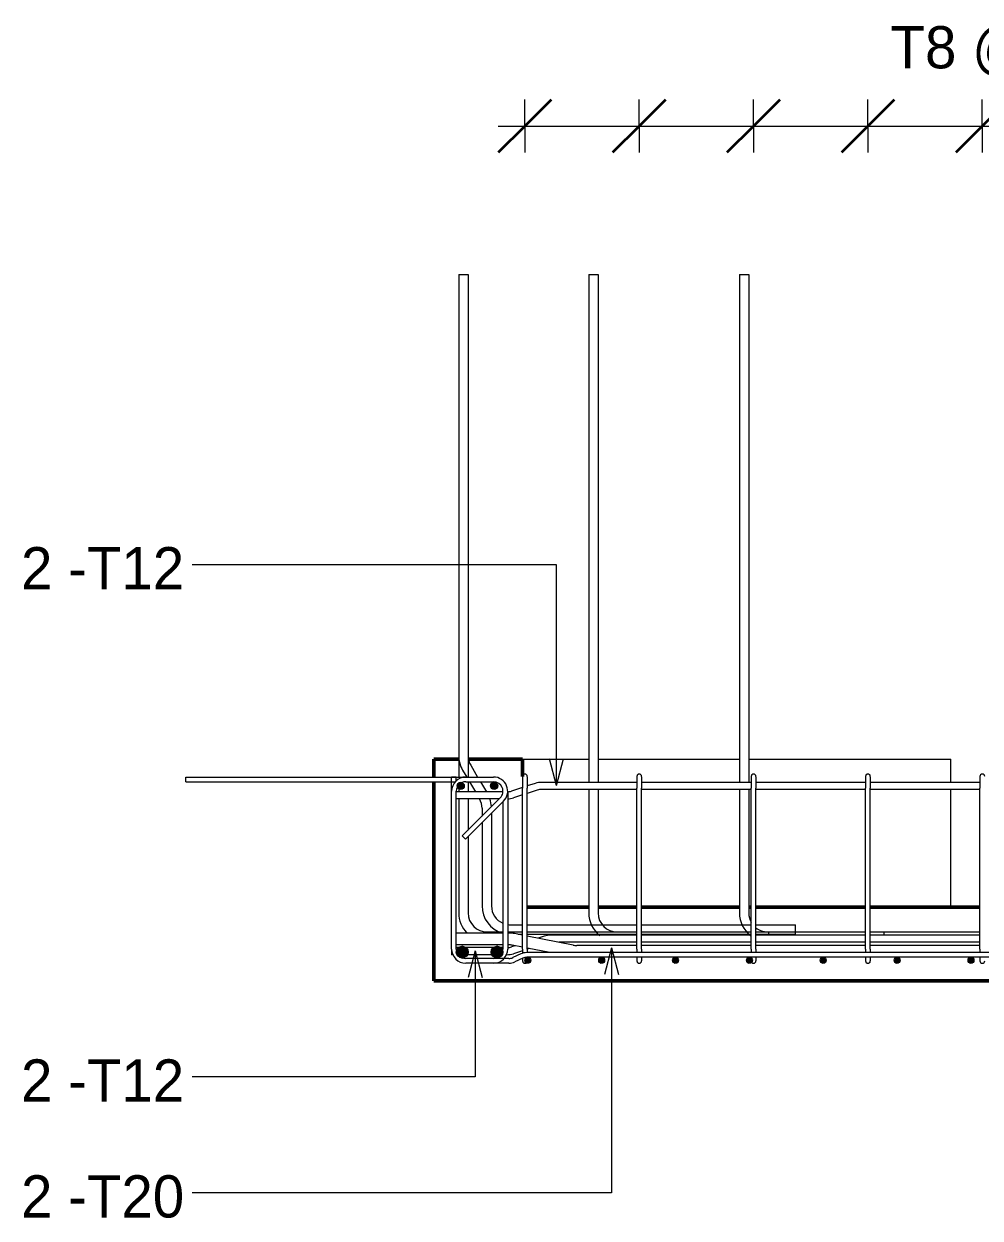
# Model space of a CAD drawing. Header units: millimetres. Extents: x 61914 to 85282, y 2378 to 28606.
# Drawn here: x 82118 to 83736, y 2424 to 4444 of the extents above; entities that cross this region are included whole.
import ezdxf

# ---------------------------------------------------------------- set-up
doc = ezdxf.new("R2010")
doc.units = ezdxf.units.MM
for name, color, linetype, lineweight in [('A-ANNO-DIMS', 211, 'Continuous', 9), ('A-ANNO-DIMS-30', 211, 'Continuous', 9), ('A-FLOR', 192, 'Continuous', 18), ('S-RBAR', 171, 'Continuous', 18), ('S-RBAR-IDEN', 171, 'Continuous', 9)]:
    doc.layers.add(name, color=color, linetype=linetype, lineweight=lineweight)
doc.styles.add('Nirmala UI_1', font='Nirmala.ttf', dxfattribs={"height": 71.4375})
doc.dimstyles.new('Arc_Length_-_2_5mm_Arial_2', dxfattribs={"dimscale": 304.8, "dimtxt": 75.410204, "dimasz": 0.295276, "dimexe": 0.147638, "dimexo": 0.0625, "dimgap": 0.172244, "dimtad": 1, "dimdec": 4, "dimzin": 0, "dimdsep": 46, "dimtxsty": 'Nirmala UI_1', "dimblk1": 'OBLIQUE', "dimblk2": 'OBLIQUE', "dimsah": 1, "dimcen": 0.09, "dimdle": 0.147638, "dimazin": 0, "dimtfac": 1, "dimtdec": 4, "dimtix": 1, "dimtmove": 0, "dimatfit": 3, "dimfxl": 0.147638, "dimfxlon": 1, "dimtvp": 1, "dimtolj": 1, "dimtzin": 0, "dimarcsym": 2})

# ---------------------------------------------------------------- blocks, each defined once
blk = doc.blocks.new('DIMBLOCK87-Elevation Right3')
at = {"layer": 'A-ANNO-DIMS-30', "lineweight": 35}
for p, q in [((82965.5, 4270.9), (83010.5, 4315.9)), ((83159.1, 4270.9), (83204.1, 4315.9)), ((82965.5, 4270.9), (82920.5, 4225.9)), ((83159.1, 4270.9), (83114.1, 4225.9))]:
    blk.add_line(p, q, dxfattribs=at)
at = {"layer": 'A-ANNO-DIMS-30'}
for p, q in [((82965.5, 4270.9), (82965.5, 4315.9)), ((83159.1, 4270.9), (83159.1, 4315.9)), ((82920.5, 4270.9), (83159.1, 4270.9)), ((82965.5, 4270.9), (82965.5, 4225.9)), ((83159.1, 4270.9), (83159.1, 4225.9))]:
    blk.add_line(p, q, dxfattribs=at)
blk = doc.blocks.new('_Oblique')
at = {"color": 0, "linetype": 'ByBlock', "lineweight": -2}
blk.add_line((-0.5, -0.5), (0.5, 0.5), dxfattribs=at)
blk = doc.blocks.new('DIMBLOCK88-Elevation Right3')
at = {"layer": 'A-ANNO-DIMS-30', "lineweight": 35}
for p, q in [((83159.1, 4270.9), (83204.1, 4315.9)), ((83352.6, 4270.9), (83397.6, 4315.9)), ((83159.1, 4270.9), (83114.1, 4225.9)), ((83352.6, 4270.9), (83307.6, 4225.9))]:
    blk.add_line(p, q, dxfattribs=at)
at = {"layer": 'A-ANNO-DIMS-30'}
for p, q in [((83159.1, 4270.9), (83159.1, 4315.9)), ((83352.6, 4270.9), (83352.6, 4315.9)), ((83159.1, 4270.9), (83352.6, 4270.9)), ((83159.1, 4270.9), (83159.1, 4225.9)), ((83352.6, 4270.9), (83352.6, 4225.9))]:
    blk.add_line(p, q, dxfattribs=at)
blk = doc.blocks.new('DIMBLOCK89-Elevation Right3')
at = {"layer": 'A-ANNO-DIMS-30', "lineweight": 35}
for p, q in [((83352.6, 4270.9), (83397.6, 4315.9)), ((83546.2, 4270.9), (83591.2, 4315.9)), ((83352.6, 4270.9), (83307.6, 4225.9)), ((83546.2, 4270.9), (83501.2, 4225.9))]:
    blk.add_line(p, q, dxfattribs=at)
at = {"layer": 'A-ANNO-DIMS-30'}
for p, q in [((83352.6, 4270.9), (83352.6, 4315.9)), ((83546.2, 4270.9), (83546.2, 4315.9)), ((83352.6, 4270.9), (83546.2, 4270.9)), ((83352.6, 4270.9), (83352.6, 4225.9)), ((83546.2, 4270.9), (83546.2, 4225.9))]:
    blk.add_line(p, q, dxfattribs=at)
blk = doc.blocks.new('DIMBLOCK90-Elevation Right3')
at = {"layer": 'A-ANNO-DIMS-30', "lineweight": 35}
for p, q in [((83546.2, 4270.9), (83591.2, 4315.9)), ((83739.7, 4270.9), (83784.7, 4315.9)), ((83546.2, 4270.9), (83501.2, 4225.9)), ((83739.7, 4270.9), (83694.7, 4225.9))]:
    blk.add_line(p, q, dxfattribs=at)
at = {"layer": 'A-ANNO-DIMS-30'}
for p, q in [((83546.2, 4270.9), (83546.2, 4315.9)), ((83739.7, 4270.9), (83739.7, 4315.9)), ((83546.2, 4270.9), (83739.7, 4270.9)), ((83546.2, 4270.9), (83546.2, 4225.9)), ((83739.7, 4270.9), (83739.7, 4225.9))]:
    blk.add_line(p, q, dxfattribs=at)
blk = doc.blocks.new('DIMBLOCK91-Elevation Right3')
at = {"layer": 'A-ANNO-DIMS-30', "lineweight": 35}
for p, q in [((83739.7, 4270.9), (83784.7, 4315.9)), ((83933.3, 4270.9), (83978.3, 4315.9)), ((83739.7, 4270.9), (83694.7, 4225.9)), ((83933.3, 4270.9), (83888.3, 4225.9))]:
    blk.add_line(p, q, dxfattribs=at)
at = {"layer": 'A-ANNO-DIMS-30'}
for p, q in [((83739.7, 4270.9), (83739.7, 4315.9)), ((83933.3, 4270.9), (83933.3, 4315.9)), ((83739.7, 4270.9), (83933.3, 4270.9)), ((83739.7, 4270.9), (83739.7, 4225.9)), ((83933.3, 4270.9), (83933.3, 4225.9))]:
    blk.add_line(p, q, dxfattribs=at)
blk = doc.blocks.new('DIMBLOCK96-Elevation Right3')
at = {"layer": 'A-ANNO-DIMS-30', "lineweight": 35}
for p, q in [((82965.5, 4270.9), (83010.5, 4315.9)), ((83159.1, 4270.9), (83204.1, 4315.9)), ((83352.6, 4270.9), (83397.6, 4315.9)), ((83546.2, 4270.9), (83591.2, 4315.9)), ((83739.7, 4270.9), (83784.7, 4315.9)), ((83933.3, 4270.9), (83978.3, 4315.9)), ((84126.9, 4270.9), (84171.9, 4315.9)), ((84320.4, 4270.9), (84365.4, 4315.9)), ((84514, 4270.9), (84559, 4315.9)), ((84707.5, 4270.9), (84752.5, 4315.9)), ((82965.5, 4270.9), (82920.5, 4225.9)), ((83159.1, 4270.9), (83114.1, 4225.9)), ((83352.6, 4270.9), (83307.6, 4225.9)), ((83546.2, 4270.9), (83501.2, 4225.9)), ((83739.7, 4270.9), (83694.7, 4225.9)), ((83933.3, 4270.9), (83888.3, 4225.9)), ((84126.9, 4270.9), (84081.9, 4225.9)), ((84320.4, 4270.9), (84275.4, 4225.9)), ((84514, 4270.9), (84469, 4225.9)), ((84707.5, 4270.9), (84662.5, 4225.9))]:
    blk.add_line(p, q, dxfattribs=at)
at = {"layer": 'A-ANNO-DIMS-30'}
for p, q in [((82965.5, 4270.9), (82965.5, 4315.9)), ((83159.1, 4270.9), (83159.1, 4315.9)), ((83352.6, 4270.9), (83352.6, 4315.9)), ((83546.2, 4270.9), (83546.2, 4315.9)), ((83739.7, 4270.9), (83739.7, 4315.9)), ((83933.3, 4270.9), (83933.3, 4315.9)), ((84126.9, 4270.9), (84126.9, 4315.9)), ((84320.4, 4270.9), (84320.4, 4315.9)), ((84514, 4270.9), (84514, 4315.9)), ((84707.5, 4270.9), (84707.5, 4315.9)), ((82920.5, 4270.9), (84752.5, 4270.9)), ((82920.5, 4270.9), (83159.1, 4270.9)), ((82965.5, 4270.9), (82965.5, 4225.9)), ((83159.1, 4270.9), (83352.6, 4270.9)), ((83159.1, 4270.9), (83159.1, 4225.9)), ((83352.6, 4270.9), (83546.2, 4270.9)), ((83352.6, 4270.9), (83352.6, 4225.9)), ((83546.2, 4270.9), (83739.7, 4270.9)), ((83546.2, 4270.9), (83546.2, 4225.9)), ((83739.7, 4270.9), (83933.3, 4270.9)), ((83739.7, 4270.9), (83739.7, 4225.9)), ((83933.3, 4270.9), (84126.9, 4270.9)), ((83933.3, 4270.9), (83933.3, 4225.9)), ((84126.9, 4270.9), (84320.4, 4270.9)), ((84126.9, 4270.9), (84126.9, 4225.9)), ((84320.4, 4270.9), (84514, 4270.9)), ((84320.4, 4270.9), (84320.4, 4225.9)), ((84514, 4270.9), (84752.5, 4270.9)), ((84514, 4270.9), (84514, 4225.9)), ((84707.5, 4270.9), (84707.5, 4225.9))]:
    blk.add_line(p, q, dxfattribs=at)
blk = doc.blocks.new('_None')

msp = doc.modelspace()

# ---------------------------------------------------------------- hatches: boundary and pattern name
at = {"layer": 'S-RBAR'}
h = msp.add_hatch(color=256, dxfattribs=at)
edge = h.paths.add_edge_path()
edge.add_arc((82857.02785, 3154.77608), 6, 0, 360)
for points in [[(82854.02785, 3149.57992), (82860.02785, 3149.57992), (82863.02785, 3154.77608), (82860.02785, 3159.97223), (82854.02785, 3159.97223), (82851.02785, 3154.77608)], [(82910.52525, 3149.57992), (82916.52525, 3149.57992), (82919.52525, 3154.77608), (82916.52525, 3159.97223), (82910.52525, 3159.97223), (82907.52525, 3154.77608)], [(82859.52525, 2863.56433), (82866.59632, 2866.49327), (82869.52525, 2873.56433), (82866.59632, 2880.6354), (82859.52525, 2883.56433), (82852.45418, 2880.6354), (82849.52525, 2873.56433), (82852.45418, 2866.49327)], [(82918.52525, 2863.56433), (82925.59632, 2866.49327), (82928.52525, 2873.56433), (82925.59632, 2880.6354), (82918.52525, 2883.56433), (82911.45418, 2880.6354), (82908.52525, 2873.56433), (82911.45418, 2866.49327)], [(82968.98016, 2854.99472), (82974.57033, 2856.81107), (82974.57033, 2862.68893), (82968.98016, 2864.50528), (82965.52525, 2859.75)], [(83093.98016, 2854.99472), (83099.57033, 2856.81107), (83099.57033, 2862.68893), (83093.98016, 2864.50528), (83090.52525, 2859.75)], [(83218.98016, 2854.99472), (83224.57033, 2856.81107), (83224.57033, 2862.68893), (83218.98016, 2864.50528), (83215.52525, 2859.75)], [(83343.98016, 2854.99472), (83349.57033, 2856.81107), (83349.57033, 2862.68893), (83343.98016, 2864.50528), (83340.52525, 2859.75)], [(83468.98016, 2854.99472), (83474.57033, 2856.81107), (83474.57033, 2862.68893), (83468.98016, 2864.50528), (83465.52525, 2859.75)], [(83593.98016, 2854.99472), (83599.57033, 2856.81107), (83599.57033, 2862.68893), (83593.98016, 2864.50528), (83590.52525, 2859.75)], [(83718.98016, 2854.99472), (83724.57033, 2856.81107), (83724.57033, 2862.68893), (83718.98016, 2864.50528), (83715.52525, 2859.75)]]:
    msp.add_hatch(color=256, dxfattribs=at).paths.add_polyline_path(points)
h = msp.add_hatch(color=256, dxfattribs=at)
edge = h.paths.add_edge_path()
edge.add_arc((82913.52525, 3154.77608), 6, 0, 360)
h = msp.add_hatch(color=256, dxfattribs=at)
edge = h.paths.add_edge_path()
edge.add_arc((82859.52525, 2873.56433), 10, 0, 360)
h = msp.add_hatch(color=256, dxfattribs=at)
edge = h.paths.add_edge_path()
edge.add_arc((82918.52525, 2873.56433), 10, 0, 360)
h = msp.add_hatch(color=256, dxfattribs=at)
edge = h.paths.add_edge_path()
edge.add_arc((82970.52525, 2859.75), 5, 0, 360)
h = msp.add_hatch(color=256, dxfattribs=at)
edge = h.paths.add_edge_path()
edge.add_arc((83095.52525, 2859.75), 5, 0, 360)
h = msp.add_hatch(color=256, dxfattribs=at)
edge = h.paths.add_edge_path()
edge.add_arc((83220.52525, 2859.75), 5, 0, 360)
h = msp.add_hatch(color=256, dxfattribs=at)
edge = h.paths.add_edge_path()
edge.add_arc((83345.52525, 2859.75), 5, 0, 360)
h = msp.add_hatch(color=256, dxfattribs=at)
edge = h.paths.add_edge_path()
edge.add_arc((83470.52525, 2859.75), 5, 0, 360)
h = msp.add_hatch(color=256, dxfattribs=at)
edge = h.paths.add_edge_path()
edge.add_arc((83595.52525, 2859.75), 5, 0, 360)
h = msp.add_hatch(color=256, dxfattribs=at)
edge = h.paths.add_edge_path()
edge.add_arc((83720.52525, 2859.75), 5, 0, 360)

# ---------------------------------------------------------------- linework, layer by layer
at = {"layer": 'A-FLOR', "lineweight": 50}
for p, q in [((82853.52525, 3199.75), (82811.52525, 3199.75)), ((82811.52525, 3199.75), (82811.52525, 3169.75)), ((82961.52525, 3199.75), (82870.15631, 3199.75)), ((82961.52525, 3170.75), (82961.52525, 3199.75)), ((82811.52525, 3161.75), (82811.52525, 2824.75)), ((83073.55557, 2949.75), (82969.52525, 2949.75)), ((83155.0808, 2949.75), (83089.55557, 2949.75)), ((83328.55557, 2949.75), (83163.0808, 2949.75)), ((83348.63636, 2949.75), (83344.55557, 2949.75)), ((83542.19191, 2949.75), (83356.63636, 2949.75)), ((83735.74747, 2949.75), (83550.19191, 2949.75)), ((82811.52525, 2824.75), (84861.52525, 2824.75))]:
    msp.add_line(p, q, dxfattribs=at)
at = {"layer": 'A-FLOR'}
for p, q in [((82961.52525, 3199.75), (83073.55557, 3199.75)), ((83089.55557, 3199.75), (83328.55557, 3199.75)), ((83344.55557, 3199.75), (83686.52525, 3199.75)), ((83686.52525, 3160.75), (83686.52525, 3199.75)), ((83686.52525, 2949.75), (83686.52525, 3148.75))]:
    msp.add_line(p, q, dxfattribs=at)
at = {"layer": 'S-RBAR'}
for p, q in [((82853.52525, 4019.75), (82853.52525, 3169.75)), ((82853.52525, 4019.75), (82869.52525, 4019.75)), ((82853.52525, 4019.75), (82853.52525, 3205.86855)), ((82853.52525, 4019.75), (82869.52525, 4019.75)), ((82869.52525, 4019.75), (82869.52525, 3169.75)), ((82869.52525, 4019.75), (82869.52525, 3205.86855)), ((83073.55557, 4019.75), (83073.55557, 3160.75)), ((83073.55557, 4019.75), (83089.55557, 4019.75)), ((83089.55557, 4019.75), (83089.55557, 3160.75)), ((83328.55557, 4019.75), (83328.55557, 3160.75)), ((83328.55557, 4019.75), (83344.55557, 4019.75)), ((83344.55557, 4019.75), (83344.55557, 3160.75)), ((82860.15241, 3181.53158), (82867.08275, 3169.75)), ((82873.94335, 3189.6439), (82885.64565, 3169.75)), ((82391.52525, 3169.75), (82865.52525, 3169.75)), ((82391.52525, 3161.75), (82391.52525, 3169.75)), ((82391.52525, 3161.75), (82847.80995, 3161.75)), ((82849.52525, 3169.75), (82841.52525, 3169.75)), ((82841.52525, 3145.75), (82841.52525, 3169.75)), ((82849.52525, 3163.4653), (82849.52525, 3169.75)), ((82854.02785, 3159.97223), (82851.02785, 3154.77608)), ((82851.02785, 3154.77608), (82854.02785, 3149.57992)), ((82853.52525, 3156.16932), (82853.52525, 3144.75)), ((82860.02785, 3159.97223), (82854.02785, 3159.97223)), ((82863.02785, 3154.77608), (82860.02785, 3159.97223)), ((82860.02785, 3149.57992), (82863.02785, 3154.77608)), ((82865.52525, 3169.75), (82912.52525, 3169.75)), ((82865.52525, 3161.75), (82912.52525, 3161.75)), ((82869.52525, 3161.75), (82869.52525, 3144.75)), ((82871.78863, 3161.75), (82881.78863, 3144.75)), ((82890.35153, 3161.75), (82900.35153, 3144.75)), ((82910.52525, 3159.97223), (82907.52525, 3154.77608)), ((82907.52525, 3154.77608), (82910.52525, 3149.57992)), ((82916.52525, 3159.97223), (82910.52525, 3159.97223)), ((82919.52525, 3154.77608), (82916.52525, 3159.97223)), ((82916.52525, 3149.57992), (82919.52525, 3154.77608)), ((82961.52525, 3152.05627), (82942.64387, 3145.92378)), ((82961.52525, 3170.75), (82961.52525, 3168.32551)), ((82961.52525, 3168.07051), (82961.52525, 3167.1186)), ((82961.52525, 3167.1474), (82961.52525, 3162.52566)), ((82961.52525, 3162.62463), (82961.52525, 3159.80542)), ((82961.52525, 3159.85408), (82961.52525, 3150.75)), ((82969.52525, 3170.75), (82969.52525, 3170.44179)), ((82969.52525, 3170.06852), (82969.52525, 3169.55889)), ((82969.52525, 3169.22759), (82969.52525, 3150.75)), ((82969.52525, 3164.89214), (82969.52525, 3150.75)), ((82982.87148, 3158.98933), (82969.52525, 3154.6546)), ((83155.0808, 3160.75), (82993.9921, 3160.75)), ((83155.0808, 3170.75), (83155.0808, 3168.32551)), ((83155.0808, 3168.07051), (83155.0808, 3167.1186)), ((83155.0808, 3167.1474), (83155.0808, 3162.52566)), ((83155.0808, 3162.62463), (83155.0808, 3159.80542)), ((83155.0808, 3159.85408), (83155.0808, 3150.75)), ((83163.0808, 3170.75), (83163.0808, 3170.44179)), ((83163.0808, 3170.06852), (83163.0808, 3169.55889)), ((83163.0808, 3169.22759), (83163.0808, 3150.75)), ((83163.0808, 3164.89214), (83163.0808, 3150.75)), ((83348.63636, 3160.75), (83163.0808, 3160.75)), ((83348.63636, 3170.75), (83348.63636, 3168.32551)), ((83348.63636, 3168.07051), (83348.63636, 3167.1186)), ((83348.63636, 3167.1474), (83348.63636, 3162.52566)), ((83348.63636, 3162.62463), (83348.63636, 3159.80542)), ((83348.63636, 3159.85408), (83348.63636, 3150.75)), ((83356.63636, 3170.75), (83356.63636, 3170.44179)), ((83356.63636, 3170.06852), (83356.63636, 3169.55889)), ((83356.63636, 3169.22759), (83356.63636, 3150.75)), ((83356.63636, 3164.89214), (83356.63636, 3150.75)), ((83542.19191, 3160.75), (83356.63636, 3160.75)), ((83542.19191, 3170.75), (83542.19191, 3168.32551)), ((83542.19191, 3168.07051), (83542.19191, 3167.1186)), ((83542.19191, 3167.1474), (83542.19191, 3162.52566)), ((83542.19191, 3162.62463), (83542.19191, 3159.80542)), ((83542.19191, 3159.85408), (83542.19191, 3150.75)), ((83550.19191, 3170.75), (83550.19191, 3170.44179)), ((83550.19191, 3170.06852), (83550.19191, 3169.55889)), ((83550.19191, 3169.22759), (83550.19191, 3150.75)), ((83550.19191, 3164.89214), (83550.19191, 3150.75)), ((83735.74747, 3160.75), (83550.19191, 3160.75)), ((83735.74747, 3170.75), (83735.74747, 3168.32551)), ((83735.74747, 3168.07051), (83735.74747, 3167.1186)), ((83735.74747, 3167.1474), (83735.74747, 3162.52566)), ((83735.74747, 3162.62463), (83735.74747, 3159.80542)), ((83735.74747, 3159.85408), (83735.74747, 3150.75)), ((82841.52525, 2878.75), (82841.52525, 3145.75)), ((82849.52525, 2878.75), (82849.52525, 3145.75)), ((82928.3936, 3144.75), (82849.52525, 3144.75)), ((82922.15267, 3132.75), (82849.52525, 3132.75)), ((82853.52525, 3132.75), (82853.52525, 2939.75)), ((82854.02785, 3149.57992), (82860.02785, 3149.57992)), ((82923.83896, 3134.43629), (82859.49224, 3070.08957)), ((82869.52525, 3132.75), (82869.52525, 3080.12258)), ((82910.52525, 3149.57992), (82916.52525, 3149.57992)), ((82936.52525, 3145.75), (82936.52525, 2878.75)), ((82961.52525, 3139.43921), (82946.35075, 3134.51067)), ((82961.52525, 2878.75), (82961.52525, 3150.75)), ((82969.52525, 2878.75), (82969.52525, 3150.75)), ((82986.57835, 3147.57622), (82969.52525, 3142.03753)), ((83155.0808, 3148.75), (82993.9921, 3148.75)), ((83073.55557, 3148.75), (83073.55557, 2939.75)), ((83089.55557, 3148.75), (83089.55557, 2939.75)), ((83155.0808, 2878.75), (83155.0808, 3150.75)), ((83163.0808, 2878.75), (83163.0808, 3150.75)), ((83348.63636, 3148.75), (83163.0808, 3148.75)), ((83328.55557, 3148.75), (83328.55557, 2939.75)), ((83344.55557, 3148.75), (83344.55557, 2939.75)), ((83348.63636, 2878.75), (83348.63636, 3150.75)), ((83356.63636, 2878.75), (83356.63636, 3150.75)), ((83542.19191, 3148.75), (83356.63636, 3148.75)), ((83542.19191, 2878.75), (83542.19191, 3150.75)), ((83550.19191, 2878.75), (83550.19191, 3150.75)), ((83735.74747, 3148.75), (83550.19191, 3148.75)), ((83735.74747, 2878.75), (83735.74747, 3150.75)), ((82929.49581, 3128.77944), (82865.14909, 3064.43272)), ((82893.05902, 3116.87647), (82893.05902, 3103.65636)), ((82928.52525, 3127.80887), (82928.52525, 2878.75)), ((82893.05902, 3092.34265), (82893.05902, 2951.75)), ((82909.05902, 3108.34265), (82909.05902, 2951.75)), ((82859.49224, 3070.08957), (82865.14909, 3064.43272)), ((82869.52525, 3068.80887), (82869.52525, 2939.75)), ((82941.05902, 2919.75), (82961.52525, 2919.75)), ((82969.52525, 2919.75), (83155.0808, 2919.75)), ((83163.0808, 2919.75), (83348.63636, 2919.75)), ((83356.63636, 2919.75), (83423.42927, 2919.75)), ((83423.42927, 2903.75), (83423.42927, 2919.75)), ((82928.52525, 2905.83606), (82849.52525, 2905.83606)), ((82901.52525, 2907.75), (82928.52525, 2907.75)), ((82936.52525, 2907.75), (82961.52525, 2907.75)), ((82937.93343, 2905.83606), (82936.52525, 2905.83606)), ((82961.52525, 2902.19105), (82947.97283, 2904.85772)), ((82953.60244, 2903.75), (82961.52525, 2903.75)), ((82969.52525, 2907.75), (83155.0808, 2907.75)), ((82969.52525, 2903.75), (83155.0808, 2903.75)), ((83047.1034, 2885.35205), (82969.52525, 2900.61691)), ((82998.266, 2900.37751), (82987.88203, 2897.00489)), ((83155.0808, 2902.13818), (83009.38662, 2902.13818)), ((83155.0808, 2890.13818), (83022.77962, 2890.13818)), ((83121.55557, 2907.75), (83155.0808, 2907.75)), ((83163.0808, 2907.75), (83348.63636, 2907.75)), ((83163.0808, 2907.75), (83348.63636, 2907.75)), ((83163.0808, 2903.75), (83348.63636, 2903.75)), ((83348.63636, 2902.13818), (83163.0808, 2902.13818)), ((83348.63636, 2890.13818), (83163.0808, 2890.13818)), ((83356.63636, 2907.75), (83542.19191, 2907.75)), ((83356.63636, 2907.75), (83378.52525, 2907.75)), ((83356.63636, 2903.75), (83423.42927, 2903.75)), ((83542.19191, 2902.13818), (83356.63636, 2902.13818)), ((83542.19191, 2890.13818), (83356.63636, 2890.13818)), ((83376.55557, 2907.75), (83542.19191, 2907.75)), ((83378.52525, 2902.13818), (83378.52525, 2907.75)), ((83550.19191, 2907.75), (83735.74747, 2907.75)), ((83550.19191, 2907.75), (83573.55557, 2907.75)), ((83735.74747, 2902.13818), (83550.19191, 2902.13818)), ((83735.74747, 2890.13818), (83550.19191, 2890.13818)), ((83573.55557, 2902.13818), (83573.55557, 2907.75)), ((82841.52525, 2878.75), (82841.52525, 2869.13818)), ((82843.75142, 2869.13818), (82841.52525, 2869.13818)), ((82928.52525, 2885.83606), (82849.52525, 2885.83606)), ((82928.52525, 2881.13818), (82849.52525, 2881.13818)), ((82852.45418, 2880.6354), (82849.52525, 2873.56433)), ((82849.52525, 2873.56433), (82852.45418, 2866.49327)), ((82859.52525, 2883.56433), (82852.45418, 2880.6354)), ((82925.14486, 2869.13818), (82852.90563, 2869.13818)), ((82866.59632, 2880.6354), (82859.52525, 2883.56433)), ((82869.52525, 2873.56433), (82866.59632, 2880.6354)), ((82866.59632, 2866.49327), (82869.52525, 2873.56433)), ((82911.45418, 2880.6354), (82908.52525, 2873.56433)), ((82908.52525, 2873.56433), (82911.45418, 2866.49327)), ((82918.52525, 2883.56433), (82911.45418, 2880.6354)), ((82925.59632, 2880.6354), (82918.52525, 2883.56433)), ((82928.52525, 2873.56433), (82925.59632, 2880.6354)), ((82925.59632, 2866.49327), (82928.52525, 2873.56433)), ((82935.23013, 2869.13818), (82934.29907, 2869.13818)), ((82937.93343, 2885.83606), (82936.52525, 2885.83606)), ((82948.80011, 2884.31144), (82942.64387, 2882.31196)), ((82961.52525, 2881.80755), (82944.11152, 2885.23401)), ((82958.53884, 2870.50139), (82945.13071, 2864.24908)), ((82961.52525, 2875.82739), (82946.35075, 2870.89885)), ((82961.52525, 2878.75), (82961.52525, 2871.49512)), ((84704.36882, 2872.75), (82968.68168, 2872.75)), ((83007.55699, 2872.75), (82969.52525, 2880.23341)), ((82972.99121, 2879.55142), (82969.52525, 2878.42571)), ((82969.52525, 2878.75), (82969.52525, 2872.68976)), ((83155.0808, 2884.75), (83053.28149, 2884.75)), ((83155.0808, 2878.75), (83155.0808, 2872.68976)), ((83348.63636, 2884.75), (83163.0808, 2884.75)), ((83163.0808, 2878.75), (83163.0808, 2872.68976)), ((83348.63636, 2878.75), (83348.63636, 2872.68976)), ((83542.19191, 2884.75), (83356.63636, 2884.75)), ((83356.63636, 2878.75), (83356.63636, 2872.68976)), ((83542.19191, 2878.75), (83542.19191, 2872.68976)), ((83735.74747, 2884.75), (83550.19191, 2884.75)), ((83550.19191, 2878.75), (83550.19191, 2872.68976)), ((83735.74747, 2878.75), (83735.74747, 2872.68976)), ((82852.45418, 2866.49327), (82859.52525, 2863.56433)), ((82859.52525, 2863.56433), (82866.59632, 2866.49327)), ((82938.36882, 2862.75), (82865.52525, 2862.75)), ((82912.52525, 2862.75), (82865.52525, 2862.75)), ((82938.36882, 2854.75), (82865.52525, 2854.75)), ((82912.52525, 2854.75), (82865.52525, 2854.75)), ((82911.45418, 2866.49327), (82918.52525, 2863.56433)), ((82918.52525, 2863.56433), (82925.59632, 2866.49327)), ((82961.91978, 2863.25092), (82948.51166, 2856.99861)), ((82961.52525, 2862.77792), (82961.52525, 2858.75)), ((82968.98016, 2864.50528), (82965.52525, 2859.75)), ((82965.52525, 2859.75), (82968.98016, 2854.99472)), ((84704.36882, 2864.75), (82968.68168, 2864.75)), ((82974.57033, 2862.68893), (82968.98016, 2864.50528)), ((82968.98016, 2854.99472), (82974.57033, 2856.81107)), ((82969.52525, 2864.60786), (82969.52525, 2858.75)), ((82974.57033, 2856.81107), (82974.57033, 2862.68893)), ((83093.98016, 2864.50528), (83090.52525, 2859.75)), ((83090.52525, 2859.75), (83093.98016, 2854.99472)), ((83099.57033, 2862.68893), (83093.98016, 2864.50528)), ((83093.98016, 2854.99472), (83099.57033, 2856.81107)), ((83099.57033, 2856.81107), (83099.57033, 2862.68893)), ((83155.0808, 2864.60786), (83155.0808, 2858.75)), ((83163.0808, 2864.60786), (83163.0808, 2858.75)), ((83218.98016, 2864.50528), (83215.52525, 2859.75)), ((83215.52525, 2859.75), (83218.98016, 2854.99472)), ((83224.57033, 2862.68893), (83218.98016, 2864.50528)), ((83218.98016, 2854.99472), (83224.57033, 2856.81107)), ((83224.57033, 2856.81107), (83224.57033, 2862.68893)), ((83343.98016, 2864.50528), (83340.52525, 2859.75)), ((83340.52525, 2859.75), (83343.98016, 2854.99472)), ((83349.57033, 2862.68893), (83343.98016, 2864.50528)), ((83343.98016, 2854.99472), (83349.57033, 2856.81107)), ((83348.63636, 2864.60786), (83348.63636, 2858.75)), ((83349.57033, 2856.81107), (83349.57033, 2862.68893)), ((83356.63636, 2864.60786), (83356.63636, 2858.75)), ((83468.98016, 2864.50528), (83465.52525, 2859.75)), ((83465.52525, 2859.75), (83468.98016, 2854.99472)), ((83474.57033, 2862.68893), (83468.98016, 2864.50528)), ((83468.98016, 2854.99472), (83474.57033, 2856.81107)), ((83474.57033, 2856.81107), (83474.57033, 2862.68893)), ((83542.19191, 2864.60786), (83542.19191, 2858.75)), ((83550.19191, 2864.60786), (83550.19191, 2858.75)), ((83593.98016, 2864.50528), (83590.52525, 2859.75)), ((83590.52525, 2859.75), (83593.98016, 2854.99472)), ((83599.57033, 2862.68893), (83593.98016, 2864.50528)), ((83593.98016, 2854.99472), (83599.57033, 2856.81107)), ((83599.57033, 2856.81107), (83599.57033, 2862.68893)), ((83718.98016, 2864.50528), (83715.52525, 2859.75)), ((83715.52525, 2859.75), (83718.98016, 2854.99472)), ((83724.57033, 2862.68893), (83718.98016, 2864.50528)), ((83718.98016, 2854.99472), (83724.57033, 2856.81107)), ((83724.57033, 2856.81107), (83724.57033, 2862.68893)), ((83735.74747, 2864.60786), (83735.74747, 2858.75))]:
    msp.add_line(p, q, dxfattribs=at)
for centre, radius in [((82857.02785, 3154.77608), 6), ((82913.52525, 3154.77608), 6), ((82859.52525, 2873.56433), 10), ((82918.52525, 2873.56433), 10), ((82970.52525, 2859.75), 5), ((83095.52525, 2859.75), 5), ((83220.52525, 2859.75), 5), ((83345.52525, 2859.75), 5), ((83470.52525, 2859.75), 5), ((83595.52525, 2859.75), 5), ((83720.52525, 2859.75), 5)]:
    msp.add_circle(centre, radius, dxfattribs=at)
for centre, radius, start, end in [((82901.52525, 3205.86855), 48, 180, 210.46554492), ((82901.52525, 3205.86855), 32, 180, 210.46554492), ((82965.52525, 3170.75), 4, 0, 180), ((82965.52525, 3170.75), 4, 0, 180), ((82965.52525, 3170.75), 4, 120, 150), ((82965.52525, 3170.75), 4, 30, 60), ((82965.52525, 3170.75), 4, 0, 15), ((83159.0808, 3170.75), 4, 0, 180), ((83159.0808, 3170.75), 4, 0, 180), ((83159.0808, 3170.75), 4, 120, 150), ((83159.0808, 3170.75), 4, 30, 60), ((83159.0808, 3170.75), 4, 0, 15), ((83352.63636, 3170.75), 4, 0, 180), ((83352.63636, 3170.75), 4, 0, 180), ((83352.63636, 3170.75), 4, 124.41701623, 150), ((83352.63636, 3170.75), 4, 30, 60), ((83352.63636, 3170.75), 4, 0, 15), ((83546.19191, 3170.75), 4, 0, 180), ((83546.19191, 3170.75), 4, 0, 180), ((83546.19191, 3170.75), 4, 120, 150), ((83546.19191, 3170.75), 4, 30, 55.30574254), ((83546.19191, 3170.75), 4, 0, 15), ((83739.74747, 3170.75), 4, 0, 180), ((83739.74747, 3170.75), 4, 0, 180), ((82865.52525, 3145.75), 24, 90, 180), ((82865.52525, 3145.75), 16, 90, 180), ((82912.52525, 3145.75), 24, 315, 90), ((82912.52525, 3145.75), 16, 315, 90), ((82993.9921, 3124.75), 36, 90, 107.99331723), ((82861.05902, 3116.87647), 32, 0, 29.76876564), ((82861.05902, 3116.87647), 48, 3.06348304, 19.33482211), ((82935.23013, 3168.75), 24, 273.10460995, 287.99331723), ((82935.23013, 3168.75), 36, 272.06973996, 287.99331723), ((82993.9921, 3124.75), 24, 90, 107.99331723), ((82941.05902, 2951.75), 48, 180, 253.59079467), ((82941.05902, 2951.75), 32, 180, 246.73682474), ((82901.52525, 2939.75), 48, 180, 224.95898477), ((82901.52525, 2939.75), 32, 180, 270), ((83121.55557, 2939.75), 48, 180, 232.21811039), ((83121.55557, 2939.75), 32, 180, 270), ((83376.55557, 2939.75), 48, 180, 232.21811039), ((83376.55557, 2939.75), 32, 180, 209.03154732), ((82941.05902, 2951.75), 32, 261.78883387, 270), ((83376.55557, 2939.75), 32, 231.12955222, 270), ((82937.93343, 2853.83606), 52, 78.86826416, 90), ((83009.38662, 2866.13818), 36, 90, 107.99331723), ((82865.52525, 2878.75), 24, 180, 270), ((82865.52525, 2878.75), 24, 180, 270), ((82865.52525, 2878.75), 16, 180, 270), ((82865.52525, 2878.75), 16, 180, 270), ((82912.52525, 2878.75), 16, 270, 360), ((82912.52525, 2878.75), 24, 270, 0), ((82935.23013, 2905.13818), 36, 270, 287.99331723), ((82935.23013, 2905.13818), 24, 273.10460995, 287.99331723), ((82937.93343, 2853.83606), 32, 78.86826416, 90), ((82968.68168, 2848.75), 24, 90, 115), ((83053.28149, 2916.75), 32, 258.86826416, 270), ((82938.36882, 2878.75), 16, 270, 295), ((82938.36882, 2878.75), 24, 270, 295), ((82965.52525, 2858.75), 4, 180, 360), ((82968.68168, 2848.75), 16, 90, 115), ((82965.52525, 2858.75), 4, 210, 240), ((82965.52525, 2858.75), 4, 300, 330), ((82965.52525, 2858.75), 4, 345, 360), ((83159.0808, 2858.75), 4, 180, 360), ((83159.0808, 2858.75), 4, 210, 240), ((83159.0808, 2858.75), 4, 300, 330), ((83159.0808, 2858.75), 4, 345, 360), ((83352.63636, 2858.75), 4, 180, 360), ((83352.63636, 2858.75), 4, 210, 235.58298377), ((83352.63636, 2858.75), 4, 300, 330), ((83352.63636, 2858.75), 4, 345, 360), ((83546.19191, 2858.75), 4, 180, 360), ((83546.19191, 2858.75), 4, 210, 240), ((83546.19191, 2858.75), 4, 304.69425746, 330), ((83546.19191, 2858.75), 4, 345, 360), ((83739.74747, 2858.75), 4, 180, 360)]:
    msp.add_arc(centre, radius, start, end, dxfattribs=at)
at = {"layer": 'S-RBAR-IDEN'}
for p, q in [((83019.09359, 3528.8616), (82402.66284, 3528.8616)), ((83019.09359, 3155.30296), (83019.09359, 3528.8616)), ((83019.09359, 3155.30296), (83007.03588, 3200.30296)), ((83019.09359, 3155.30296), (83031.1513, 3200.30296)), ((82881.4391, 2875.70285), (82869.38139, 2830.70285)), ((82881.4391, 2875.70285), (82893.49682, 2830.70285)), ((82881.4391, 2875.70285), (82881.4391, 2662.33717)), ((83112.11386, 2880.63531), (83100.05615, 2835.63531)), ((83112.11386, 2880.63531), (83124.17158, 2835.63531)), ((83112.11386, 2880.63531), (83112.11386, 2466.26872)), ((82881.4391, 2662.33717), (82402.66284, 2662.33717)), ((83112.11386, 2466.26872), (82402.66284, 2466.26872))]:
    msp.add_line(p, q, dxfattribs=at)

# ---------------------------------------------------------------- texts
at = {"layer": 'S-RBAR-IDEN', "char_height": 71.4375, "attachment_point": 1, "style": 'Nirmala UI_1'}
for s, insert, width in [('T8 @200 mm', (83584.39072, 4439.89945), 731.139), ('2 -T12', (82112.86284, 3558.65848), 348.7340625), ('2 -T12', (82112.86284, 2692.13405), 348.7340625), ('2 -T20', (82112.86284, 2496.06559), 348.7340625)]:
    msp.add_mtext(s, dxfattribs=dict(at, insert=insert, width=width))

# ---------------------------------------------------------------- dimensions: what is measured, and where the dimension line sits
at = {"layer": 'A-ANNO-DIMS'}
for base, p1, p2, text, override, picture, middle in [((84707.52525, 4270.88432), (82965.52525, 4225.88432), (84707.52525, 4225.88432), '1742', {"dimpost": '<>', "dimblk1": 'None', "dimblk2": 'None', "dimsah": 1, "dimfxl": 1742}, 'DIMBLOCK96-Elevation Right3', (83836.52525, 4359.90014)), ((83159.0808, 4270.88432), (82965.52525, 4225.88432), (83159.0808, 4225.88432), ' ', {"dimpost": '<>', "dimfxl": 193.555556}, 'DIMBLOCK87-Elevation Right3', (83062.30303, 4270.88432)), ((83352.63636, 4270.88432), (83159.0808, 4225.88432), (83352.63636, 4225.88432), ' ', {"dimpost": '<>', "dimfxl": 193.555556}, 'DIMBLOCK88-Elevation Right3', (83255.85858, 4270.88432)), ((83546.19191, 4270.88432), (83352.63636, 4225.88432), (83546.19191, 4225.88432), ' ', {"dimpost": '<>', "dimfxl": 193.555556}, 'DIMBLOCK89-Elevation Right3', (83449.41414, 4270.88432)), ((83739.74747, 4270.88432), (83546.19191, 4225.88432), (83739.74747, 4225.88432), ' ', {"dimpost": '<>', "dimfxl": 193.555556}, 'DIMBLOCK90-Elevation Right3', (83642.96969, 4270.88432)), ((83933.30303, 4270.88432), (83739.74747, 4225.88432), (83933.30303, 4225.88432), ' ', {"dimpost": '<>', "dimfxl": 193.555556}, 'DIMBLOCK91-Elevation Right3', (83836.52525, 4270.88432))]:
    dim = msp.add_linear_dim(base=base, p1=p1, p2=p2, text=text, dimstyle='Arc_Length_-_2_5mm_Arial_2', override=override, dxfattribs=at)
    dim.commit()
    dim.dimension.update_dxf_attribs({"geometry": picture, "text_midpoint": middle})

doc.saveas('drawing.dxf')
